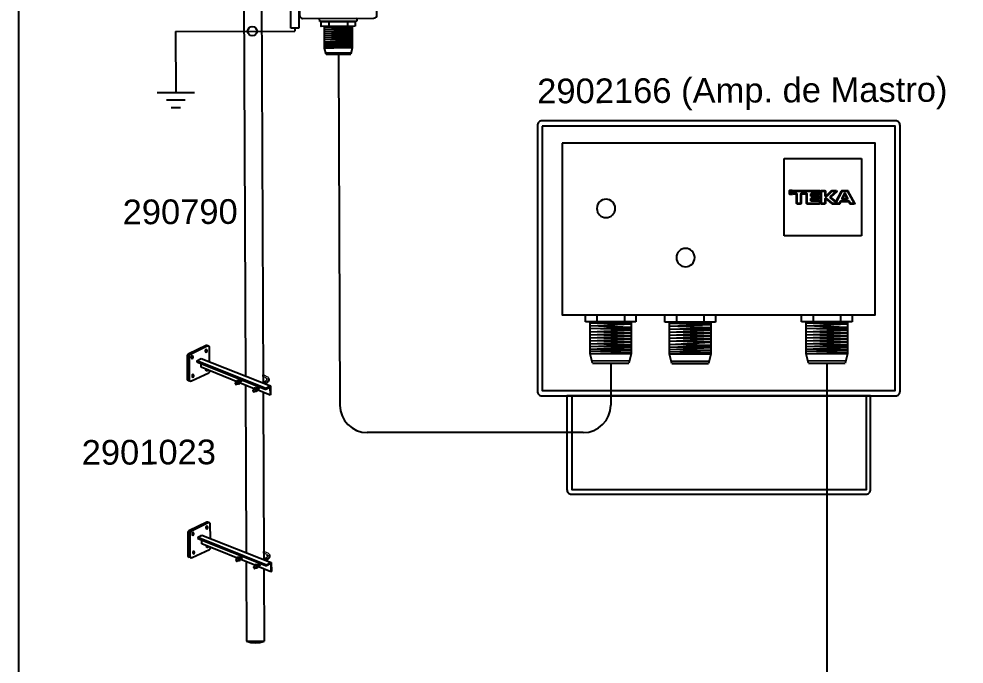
# Model space of a CAD drawing. Header units: millimetres. Extents: x 980 to 1117, y 626 to 781.
# Drawn here: x 980.2 to 1049.1, y 693.3 to 740.3 of the extents above; entities that cross this region are included whole.
import ezdxf
from ezdxf.enums import TextEntityAlignment as Align

# ---------------------------------------------------------------- set-up
doc = ezdxf.new("R2010")
doc.units = ezdxf.units.MM
doc.layers.add('BASTIDOR-ATI', color=254, linetype='Continuous', lineweight=20)
doc.layers.add('Capa 1', color=7, linetype='Continuous')
doc.layers.add('Layer 1', color=7, linetype='Continuous')
doc.styles.add('Arial', font='arial.ttf')

# ---------------------------------------------------------------- blocks, each defined once
blk = doc.blocks.new('Clipboard27431')
at = {"transparency": 33554687}
for p, q in [((21.05, 46.81), (12.45, 46.81)), ((12.45, 46.81), (12.45, 34.59)), ((21.05, 34.59), (21.05, 46.81)), ((21.05, 45.31), (21.05, 45.31)), ((22.56, 34.59), (10.56, 34.59)), ((10.56, 34.59), (10.56, 33.59)), ((10.56, 33.59), (22.56, 33.59)), ((12.45, 34.59), (21.05, 34.59)), ((22.56, 33.59), (22.56, 34.59)), ((3.24, 25.11), (2.66, 24.23)), ((3.24, 26.6), (2.7, 26)), ((2.7, 26), (3.24, 25.11)), ((4.06, 27.07), (3.31, 27.07)), ((0, 21.34), (0, 23.83)), ((0, 23.83), (0.35, 23.83)), ((0.35, 23.83), (0.35, 21.34)), ((2.66, 24.23), (3.24, 23.69)), ((3.24, 23.69), (2.66, 22.91)), ((2.66, 22.91), (3.24, 22.22)), ((3.24, 22.22), (2.7, 21.34)), ((0.35, 21.34), (0, 21.34)), ((2.7, 21.34), (3.24, 20.6)), ((3.24, 20.6), (2.7, 20.01)), ((2.7, 20.01), (3.24, 19.22)), ((1.25, 8.43), (1.25, 16.59)), ((1.25, 16.59), (3.85, 16.59)), ((3.85, 16.59), (3.85, 8.43)), ((10.55, 10.59), (10.55, 11.59)), ((10.55, 11.59), (22.55, 11.59)), ((22.55, 10.59), (10.55, 10.59)), ((22.55, 11.59), (22.55, 10.59)), ((3.85, 8.43), (1.25, 8.43))]:
    blk.add_line(p, q, dxfattribs=at)
for points in [[(22.05, 9), (11.05, 9), (11.05, 10.5), (22.05, 10.5), (22.05, 9)], [(13.53, 10.5), (13.53, 9)], [(19.53, 10.5), (19.53, 9)], [(21.05, 2), (12.05, 2), (12.05, 9), (21.05, 9), (21.05, 2)], [(12.45, 0.5), (20.66, 0.52)], [(12.58, 0), (20.52, 0)], [(21.05, 2), (20.52, 0)]]:
    blk.add_lwpolyline(points)
for points, knots in [([(16.56, 34.59), (16.56, 34.59), (12.45, 34.98), (12.45, 34.98), (12.45, 34.98), (21.05, 35.14), (21.05, 35.14), (21.05, 35.14), (12.45, 35.47), (12.45, 35.47), (12.45, 35.47), (21.05, 35.6), (21.05, 35.6), (21.05, 35.6), (12.45, 36.04), (12.45, 36.04), (12.45, 36.04), (21.05, 36.15), (21.05, 36.15), (21.05, 36.15), (12.45, 36.75), (12.45, 36.75), (12.45, 36.75), (21.05, 36.88), (21.05, 36.88), (21.05, 36.88), (12.45, 37.34), (12.45, 37.34), (12.45, 37.34), (21.05, 37.52), (21.05, 37.52), (21.05, 37.52), (12.45, 37.92), (12.45, 37.92), (12.45, 37.92), (21.05, 38.2), (21.05, 38.2), (21.05, 38.2), (12.45, 38.56), (12.45, 38.56), (12.45, 38.56), (12.58, 38.59), (21.05, 38.79), (21.05, 38.79), (12.45, 39.13), (12.45, 39.13), (12.45, 39.13), (21.05, 39.54), (21.05, 39.54), (21.05, 39.54), (12.45, 39.79), (12.45, 39.79), (12.45, 39.79), (21.05, 40.09), (21.05, 40.09), (21.05, 40.09), (12.45, 40.44), (12.45, 40.44), (12.45, 40.44), (21.05, 40.73), (21.05, 40.73), (21.05, 40.73), (12.45, 41.16), (12.45, 41.16), (12.45, 41.16), (21.05, 41.37), (21.05, 41.37), (21.05, 41.37), (12.45, 41.73), (12.45, 41.73), (12.45, 41.73), (21.05, 42), (21.05, 42), (21.05, 42), (12.45, 42.48), (12.45, 42.48), (12.45, 42.48), (21.05, 42.67), (21.05, 42.67), (21.05, 42.67), (12.45, 43.14), (12.45, 43.14), (12.45, 43.14), (21.05, 43.37), (21.05, 43.37), (21.05, 43.37), (12.45, 43.65), (12.45, 43.65), (12.45, 43.65), (21.05, 43.86), (21.05, 43.86), (21.05, 43.86), (12.45, 44.24), (12.45, 44.24), (12.45, 44.24), (21.05, 44.45), (21.05, 44.45), (21.05, 44.45), (12.45, 44.71), (12.45, 44.71), (12.45, 44.71), (21.05, 45.05), (21.05, 45.05), (21.05, 45.05), (12.45, 45.31), (12.45, 45.31), (12.45, 45.31), (21.05, 45.66), (21.05, 45.66), (21.05, 45.66), (12.45, 45.93), (12.45, 45.93), (12.45, 45.93), (21.05, 46.24), (21.05, 46.24), (21.05, 46.24), (12.45, 46.24), (12.45, 46.24)], [0, 0, 0, 0, 1, 1, 1, 2, 2, 2, 3, 3, 3, 4, 4, 4, 5, 5, 5, 6, 6, 6, 7, 7, 7, 8, 8, 8, 9, 9, 9, 10, 10, 10, 11, 11, 11, 12, 12, 12, 13, 13, 13, 14, 14, 14, 15, 15, 15, 16, 16, 16, 17, 17, 17, 18, 18, 18, 19, 19, 19, 20, 20, 20, 21, 21, 21, 22, 22, 22, 23, 23, 23, 24, 24, 24, 25, 25, 25, 26, 26, 26, 27, 27, 27, 28, 28, 28, 29, 29, 29, 30, 30, 30, 31, 31, 31, 32, 32, 32, 33, 33, 33, 34, 34, 34, 35, 35, 35, 36, 36, 36, 37, 37, 37, 38, 38, 38, 39, 39, 39, 39]), ([(29.06, 12.59), (29.06, 12.03), (28.61, 11.59), (28.06, 11.59), (28.06, 11.59), (5.06, 11.59), (5.06, 11.59), (4.5, 11.59), (4.06, 12.03), (4.06, 12.59), (4.06, 12.59), (4.06, 32.59), (4.06, 32.59), (4.06, 33.14), (4.5, 33.59), (5.06, 33.59), (5.06, 33.59), (28.06, 33.59), (28.06, 33.59), (28.61, 33.59), (29.06, 33.14), (29.06, 32.59), (29.06, 32.59), (29.06, 12.59), (29.06, 12.59)], [0, 0, 0, 0, 1, 1, 1, 2, 2, 2, 3, 3, 3, 4, 4, 4, 5, 5, 5, 6, 6, 6, 7, 7, 7, 8, 8, 8, 8]), ([(30.56, 17.58), (30.56, 17.03), (30.22, 16.59), (29.81, 16.59), (29.81, 16.59), (29.81, 16.59), (29.81, 16.59), (29.06, 16.59), (29.06, 16.59), (29.06, 16.59), (29.06, 16.59), (29.06, 28.59), (29.06, 28.59), (29.06, 28.59), (29.14, 28.59), (29.81, 28.59), (29.81, 28.59), (29.81, 28.59), (29.81, 28.59), (30.22, 28.59), (30.56, 28.14), (30.56, 27.59), (30.56, 27.59), (30.56, 17.58), (30.56, 17.58)], [0, 0, 0, 0, 1, 1, 1, 2, 2, 2, 3, 3, 3, 4, 4, 4, 5, 5, 5, 6, 6, 6, 7, 7, 7, 8, 8, 8, 8]), ([(2.5, 19.09), (2.5, 19.09), (2.5, 19.09), (1.29, 19.09), (1.29, 19.09), (1.21, 19.09), (1.21, 19.09), (0.54, 19.09), (0, 19.6), (0, 20.24), (0, 20.24), (0, 24.94), (0, 24.94), (0, 25.57), (0.54, 26.09), (1.21, 26.09), (1.21, 26.09), (1.29, 26.09), (1.29, 26.09), (2.5, 26.09), (2.5, 26.09), (2.5, 26.09), (2.5, 26.09), (2.5, 19.09), (2.5, 19.09)], [0, 0, 0, 0, 1, 1, 1, 2, 2, 2, 3, 3, 3, 4, 4, 4, 5, 5, 5, 6, 6, 6, 7, 7, 7, 8, 8, 8, 8]), ([(1.25, 16.59), (1.25, 16.59), (3.03, 17.26), (3.31, 18.32), (3.31, 18.32), (3.31, 27.07), (3.31, 27.07)], [0, 0, 0, 0, 1, 1, 1, 2, 2, 2, 2])]:
    blk.add_open_spline(points, degree=3, knots=knots, dxfattribs=at)
blk.add_open_spline([(12.58, 0), (12.58, 0), (12.05, 2), (12.05, 2), (12.05, 2), (21.05, 2.27), (21.05, 2.27), (21.05, 2.27), (12.05, 2.55), (12.05, 2.55), (12.05, 2.55), (21.05, 2.86), (21.05, 2.86), (21.05, 2.86), (12.05, 3.04), (12.05, 3.04), (12.05, 3.04), (21.05, 3.46), (21.05, 3.46), (21.05, 3.46), (12.05, 3.59), (12.05, 3.59), (12.05, 3.59), (21.05, 3.94), (21.05, 3.94), (21.05, 3.94), (12.05, 4.16), (12.05, 4.16), (12.05, 4.16), (21.05, 4.65), (21.05, 4.65), (21.05, 4.65), (12.05, 4.85), (12.05, 4.85), (12.05, 4.85), (21.05, 5.31), (21.05, 5.31), (21.05, 5.31), (12.05, 5.5), (12.05, 5.5), (12.05, 5.5), (21.05, 5.95), (21.05, 5.95), (21.05, 5.95), (12.05, 6.15), (12.05, 6.15), (12.05, 6.15), (21.05, 6.59), (21.05, 6.59), (21.05, 6.59), (12.05, 6.83), (12.05, 6.83), (12.05, 6.83), (21.05, 7.23), (21.05, 7.23), (21.05, 7.23), (12.05, 7.49), (12.05, 7.49), (12.05, 7.49), (21.05, 7.78), (21.05, 7.78), (21.05, 7.78), (12.05, 8.13), (12.05, 8.13), (12.05, 8.13), (21.05, 8.53), (21.05, 8.53), (12.05, 8.73), (12.05, 8.73), (12.05, 8.73)], degree=3, knots=[0, 0, 0, 0, 1, 1, 1, 2, 2, 2, 3, 3, 3, 4, 4, 4, 5, 5, 5, 6, 6, 6, 7, 7, 7, 8, 8, 8, 9, 9, 9, 10, 10, 10, 11, 11, 11, 12, 12, 12, 13, 13, 13, 14, 14, 14, 15, 15, 15, 16, 16, 16, 17, 17, 17, 18, 18, 18, 19, 19, 19, 20, 20, 20, 21, 21, 21, 22, 22, 22, 23, 23, 23, 23])
blk = doc.blocks.new('Clipboard25237')
for p, q in [((6.17, 16.14), (0.28, 13.3)), ((6.53, 15.89), (0.9, 13.17)), ((7.02, 15.86), (6.33, 16.14)), ((7.25, 10.88), (7.25, 15.44)), ((0, 12.85), (0, 5.28)), ((0.67, 12.96), (0.06, 13.09)), ((0.61, 12.72), (0.61, 5.16)), ((3.16, 11.21), (4.54, 11.96)), ((25.32, 2.2), (3.16, 11.21)), ((3.16, 11.21), (3.16, 10.9)), ((3.16, 10.9), (25.32, 1.89)), ((4.49, 9.16), (4.49, 10.36)), ((21.57, 2.12), (4.49, 9.16)), ((4.54, 11.96), (26.9, 3.04)), ((1.32, 4.71), (6.96, 7.31)), ((7.25, 7.76), (7.25, 8.03)), ((24.53, 6.07), (24.53, 6.62)), ((1, 4.68), (0.37, 4.79)), ((15.46, 4), (15.45, 3.88)), ((15.45, 3.88), (15.48, 3.72)), ((16.12, 4.39), (15.46, 4)), ((15.52, 4.01), (15.46, 4)), ((15.48, 3.72), (15.56, 3.6)), ((15.64, 3.97), (15.52, 4.01)), ((15.56, 3.6), (15.65, 3.52)), ((15.73, 3.9), (15.64, 3.97)), ((15.65, 3.52), (15.77, 3.49)), ((15.81, 3.77), (15.73, 3.9)), ((15.77, 3.49), (15.83, 3.49)), ((15.8, 4.37), (15.87, 4.53)), ((15.81, 4.2), (15.8, 4.37)), ((15.84, 3.62), (15.81, 3.77)), ((15.83, 3.49), (16.48, 3.87)), ((15.83, 3.49), (15.84, 3.62)), ((15.87, 4.53), (16.04, 4.63)), ((16.3, 4.75), (16.04, 4.63)), ((16.04, 4.63), (16.42, 4.52)), ((16.25, 3.57), (16.09, 3.65)), ((16.18, 4.39), (16.12, 4.39)), ((16.29, 4.36), (16.18, 4.39)), ((16.43, 3.56), (16.25, 3.57)), ((16.39, 4.28), (16.29, 4.36)), ((16.6, 4.62), (16.3, 4.75)), ((16.46, 4.16), (16.39, 4.28)), ((16.6, 4.62), (16.42, 4.52)), ((16.42, 4.52), (16.67, 4.05)), ((16.68, 3.69), (16.43, 3.56)), ((16.5, 4), (16.46, 4.16)), ((16.48, 3.87), (16.5, 4)), ((16.55, 4.64), (17.32, 5.09)), ((16.87, 4.16), (16.6, 4.62)), ((16.87, 4.16), (16.67, 4.05)), ((16.67, 4.05), (16.68, 3.69)), ((16.68, 3.69), (16.86, 3.8)), ((16.86, 3.8), (16.87, 4.16)), ((17.65, 4.56), (16.87, 4.11)), ((24.53, 3.99), (25.07, 4.3)), ((25.07, 4.3), (25.28, 4.43)), ((25.18, 3.73), (25.72, 4.04)), ((25.28, 4.43), (25.69, 4.77)), ((25.51, 5.54), (25.73, 5.25)), ((25.76, 4.99), (25.69, 4.77)), ((25.72, 4.04), (25.93, 4.17)), ((25.73, 5.25), (25.76, 4.99)), ((25.93, 4.17), (26.21, 4.43)), ((26.21, 4.43), (26.34, 4.61)), ((26.34, 4.61), (26.44, 4.84)), ((26.42, 5.3), (26.38, 5.43)), ((26.47, 5.06), (26.42, 5.3)), ((26.44, 4.84), (26.47, 5.06)), ((21.18, 1.64), (21.17, 1.52)), ((21.17, 1.52), (21.2, 1.36)), ((21.83, 2.02), (21.18, 1.64)), ((21.24, 1.65), (21.18, 1.64)), ((21.2, 1.36), (21.28, 1.24)), ((21.36, 1.61), (21.24, 1.65)), ((21.28, 1.24), (21.37, 1.16)), ((21.45, 1.53), (21.36, 1.61)), ((21.37, 1.16), (21.49, 1.12)), ((21.53, 1.41), (21.45, 1.53)), ((21.49, 1.12), (21.55, 1.13)), ((21.51, 2.01), (21.59, 2.17)), ((21.52, 1.84), (21.51, 2.01)), ((21.56, 1.25), (21.53, 1.41)), ((21.55, 1.13), (22.2, 1.51)), ((21.55, 1.13), (21.56, 1.25)), ((21.59, 2.17), (21.76, 2.27)), ((22.02, 2.39), (21.76, 2.27)), ((21.76, 2.27), (22.14, 2.16)), ((21.97, 1.21), (21.81, 1.28)), ((21.89, 2.03), (21.83, 2.02)), ((22.01, 2), (21.89, 2.03)), ((22.15, 1.2), (21.97, 1.21)), ((22.1, 1.92), (22.01, 2)), ((22.32, 2.26), (22.02, 2.39)), ((22.18, 1.79), (22.1, 1.92)), ((22.32, 2.26), (22.14, 2.16)), ((22.14, 2.16), (22.38, 1.69)), ((22.4, 1.33), (22.15, 1.2)), ((22.21, 1.64), (22.18, 1.79)), ((22.2, 1.51), (22.21, 1.64)), ((22.27, 2.28), (23.04, 2.73)), ((22.59, 1.8), (22.32, 2.26)), ((22.59, 1.8), (22.38, 1.69)), ((22.38, 1.69), (22.4, 1.33)), ((22.4, 1.33), (22.58, 1.44)), ((22.58, 1.44), (22.59, 1.8)), ((23.36, 2.2), (22.59, 1.74)), ((26.72, 0), (22.59, 1.7)), ((26.9, 3.04), (25.32, 2.2)), ((26.71, 2.63), (25.32, 1.89)), ((25.32, 1.89), (25.32, 2.2)), ((26.71, 2.63), (26.71, 0)), ((26.9, 0.1), (26.71, 0)), ((26.9, 3.04), (26.9, 0.1))]:
    blk.add_line(p, q)
for centre, radius, start, end in [((6.26, 15.96), 0.2, 67.7016, 115.7249), ((6.75, 15.44), 0.5, 0, 115.7249), ((0.5, 12.85), 0.5, 115.7249, 180), ((1.11, 12.72), 0.5, 115.7249, 180), ((6.75, 7.76), 0.5, 294.7431, 0), ((0.52, 5.28), 0.517, 180.9866, 253.8041), ((1.11, 5.16), 0.5, 180, 294.7431)]:
    blk.add_arc(centre, radius, start, end)
at = {"extrusion": (0, 0, -1)}
for centre in [(1.63, 12.37), (6.14, 14.43), (1.83, 6.38)]:
    blk.add_ellipse(centre, major_axis=(0, 0.464), ratio=0.613854, dxfattribs=at)
blk.add_ellipse((6.32, 8.38), major_axis=(0, 0.464), ratio=0.613854, start_param=1.74984, end_param=5.029238, dxfattribs=at)
at = {"layer": 'BASTIDOR-ATI', "linetype": 'Continuous'}
for p, q in [((25.08, 6.38), (24.53, 6.62)), ((25.86, 5.97), (25.08, 6.38)), ((25.03, 5.85), (24.53, 6.07)), ((25.28, 5.69), (25.03, 5.85)), ((25.51, 5.54), (25.28, 5.69)), ((26.12, 5.79), (25.86, 5.97)), ((26.38, 5.43), (26.12, 5.79))]:
    blk.add_line(p, q, dxfattribs=at)
blk = doc.blocks.new('block 3')
at = {"layer": 'Capa 1', "lineweight": 35}
for points, knots in [([(305.1, 405.9), (305.1, 405.9), (305.1, 411.2), (305.1, 411.2), (305.1, 411.7), (305.5, 412), (305.9, 412), (305.9, 412), (311.3, 412), (311.3, 412), (311.7, 412), (312, 411.7), (312, 411.2), (312, 411.2), (312, 405.9), (312, 405.9), (312, 405.4), (311.7, 405.1), (311.3, 405.1), (311.3, 405.1), (305.9, 405.1), (305.9, 405.1), (305.5, 405.1), (305.1, 405.4), (305.1, 405.9)], [0, 0, 0, 0, 1, 1, 1, 2, 2, 2, 3, 3, 3, 4, 4, 4, 5, 5, 5, 6, 6, 6, 7, 7, 7, 8, 8, 8, 8]), ([(355.3, 405.1), (355.3, 405.1), (375.1, 405.1), (375.1, 405.1), (375.5, 405.1), (375.8, 405.4), (375.8, 405.9), (375.8, 405.9), (375.8, 411.2), (375.8, 411.2), (375.8, 411.7), (375.5, 412), (375.1, 412), (375.1, 412), (314.6, 412), (314.6, 412), (314.2, 412), (313.8, 411.7), (313.8, 411.2), (313.8, 411.2), (313.8, 405.9), (313.8, 405.9), (313.8, 405.4), (314.2, 405.1), (314.6, 405.1), (314.6, 405.1), (321.9, 405.1), (321.9, 405.1), (322.1, 405.1), (322.3, 404.9), (322.3, 404.7), (322.3, 404.7), (322.3, 382.9), (322.3, 382.9), (322.3, 382.4), (322.6, 382.1), (323.1, 382.1), (323.1, 382.1), (330.7, 382.1), (330.7, 382.1), (331.1, 382.1), (331.4, 382.4), (331.4, 382.9), (331.4, 382.9), (331.4, 404.7), (331.4, 404.7), (331.4, 404.9), (331.6, 405.1), (331.8, 405.1), (331.8, 405.1), (345.4, 405.1), (345.4, 405.1), (345.6, 405.1), (345.7, 404.9), (345.7, 404.7), (345.7, 404.7), (345.7, 382.9), (345.7, 382.9), (345.7, 382.4), (346.1, 382.1), (346.5, 382.1), (346.5, 382.1), (375.1, 382.1), (375.1, 382.1), (375.5, 382.1), (375.8, 382.4), (375.8, 382.9), (375.8, 382.9), (375.8, 388.6), (375.8, 388.6), (375.8, 389), (375.5, 389.4), (375.1, 389.4), (375.1, 389.4), (355.3, 389.4), (355.3, 389.4), (355.1, 389.4), (354.9, 389.5), (354.9, 389.8), (354.9, 389.8), (354.9, 393.5), (354.9, 393.5), (354.9, 393.7), (355.1, 393.9), (355.3, 393.9), (355.3, 393.9), (371.4, 393.9), (371.4, 393.9), (371.8, 393.9), (372.2, 394.3), (372.2, 394.7), (372.2, 394.7), (372.2, 399.7), (372.2, 399.7), (372.2, 400.1), (371.8, 400.5), (371.4, 400.5), (371.4, 400.5), (355.3, 400.5), (355.3, 400.5), (355.1, 400.5), (354.9, 400.6), (354.9, 400.8), (354.9, 400.8), (354.9, 404.7), (354.9, 404.7), (354.9, 404.9), (355.1, 405.1), (355.3, 405.1)], [0, 0, 0, 0, 1, 1, 1, 2, 2, 2, 3, 3, 3, 4, 4, 4, 5, 5, 5, 6, 6, 6, 7, 7, 7, 8, 8, 8, 9, 9, 9, 10, 10, 10, 11, 11, 11, 12, 12, 12, 13, 13, 13, 14, 14, 14, 15, 15, 15, 16, 16, 16, 17, 17, 17, 18, 18, 18, 19, 19, 19, 20, 20, 20, 21, 21, 21, 22, 22, 22, 23, 23, 23, 24, 24, 24, 25, 25, 25, 26, 26, 26, 27, 27, 27, 28, 28, 28, 29, 29, 29, 30, 30, 30, 31, 31, 31, 32, 32, 32, 33, 33, 33, 34, 34, 34, 35, 35, 35, 36, 36, 36, 36]), ([(455.9, 383.2), (455.9, 383.2), (441, 411.6), (441, 411.6), (440.9, 411.9), (440.6, 412), (440.3, 412), (440.3, 412), (427.1, 412), (427.1, 412), (426.8, 412), (426.6, 411.9), (426.4, 411.6), (426.4, 411.6), (413.2, 386.6), (413.2, 386.6), (413.1, 386.4), (412.8, 386.4), (412.6, 386.5), (412.6, 386.5), (400.1, 396.6), (400.1, 396.6), (399.7, 396.9), (399.7, 397.5), (400, 397.8), (400, 397.8), (414, 410.7), (414, 410.7), (414.5, 411.2), (414.2, 412), (413.5, 412), (413.5, 412), (404.2, 412), (404.2, 412), (403.6, 412), (402.9, 411.8), (402.5, 411.3), (402.5, 411.3), (391.5, 400.8), (391.5, 400.8), (391.5, 400.8), (391.4, 400.7), (391.3, 400.7), (391.3, 400.7), (388.1, 400.7), (388.1, 400.7), (387.9, 400.7), (387.7, 400.9), (387.7, 401.1), (387.7, 401.1), (387.7, 411.2), (387.7, 411.2), (387.7, 411.7), (387.4, 412), (386.9, 412), (386.9, 412), (379.3, 412), (379.3, 412), (378.9, 412), (378.5, 411.7), (378.5, 411.2), (378.5, 411.2), (378.5, 382.9), (378.5, 382.9), (378.5, 382.4), (378.9, 382.1), (379.3, 382.1), (379.3, 382.1), (386.9, 382.1), (386.9, 382.1), (387.4, 382.1), (387.7, 382.4), (387.7, 382.9), (387.7, 382.9), (387.7, 393.4), (387.7, 393.4), (387.7, 393.6), (387.9, 393.8), (388.1, 393.8), (388.1, 393.8), (391.2, 393.8), (391.2, 393.8), (391.3, 393.8), (391.3, 393.8), (391.4, 393.7), (391.4, 393.7), (403.9, 382.7), (403.9, 382.7), (404.4, 382.3), (404.9, 382.1), (405.5, 382.1), (405.5, 382.1), (410.8, 382.1), (410.8, 382.1), (410.8, 382.1), (410.8, 382.1), (410.8, 382.1), (410.8, 382.1), (420.7, 382.1), (420.7, 382.1), (421, 382.1), (421.3, 382.3), (421.4, 382.5), (421.4, 382.5), (423.6, 387), (423.6, 387), (423.7, 387.1), (423.8, 387.2), (424, 387.2), (424, 387.2), (443.3, 387.2), (443.3, 387.2), (443.4, 387.2), (443.6, 387.1), (443.6, 387), (443.6, 387), (445.9, 382.5), (445.9, 382.5), (446, 382.3), (446.3, 382.1), (446.6, 382.1), (446.6, 382.1), (455.2, 382.1), (455.2, 382.1), (455.8, 382.1), (456.1, 382.7), (455.9, 383.2)], [0, 0, 0, 0, 1, 1, 1, 2, 2, 2, 3, 3, 3, 4, 4, 4, 5, 5, 5, 6, 6, 6, 7, 7, 7, 8, 8, 8, 9, 9, 9, 10, 10, 10, 11, 11, 11, 12, 12, 12, 13, 13, 13, 14, 14, 14, 15, 15, 15, 16, 16, 16, 17, 17, 17, 18, 18, 18, 19, 19, 19, 20, 20, 20, 21, 21, 21, 22, 22, 22, 23, 23, 23, 24, 24, 24, 25, 25, 25, 26, 26, 26, 27, 27, 27, 28, 28, 28, 29, 29, 29, 30, 30, 30, 31, 31, 31, 32, 32, 32, 33, 33, 33, 34, 34, 34, 35, 35, 35, 36, 36, 36, 37, 37, 37, 38, 38, 38, 39, 39, 39, 40, 40, 40, 41, 41, 41, 42, 42, 42, 42]), ([(439.7, 393.7), (439.7, 393.7), (427.6, 393.7), (427.6, 393.7), (427.3, 393.7), (427.1, 394), (427.3, 394.3), (427.3, 394.3), (433.3, 406.2), (433.3, 406.2), (433.5, 406.4), (433.9, 406.4), (434, 406.2), (434, 406.2), (440.1, 394.3), (440.1, 394.3), (440.2, 394), (440, 393.7), (439.7, 393.7), (439.7, 393.7), (439.7, 393.7), (439.7, 393.7)], [0, 0, 0, 0, 1, 1, 1, 2, 2, 2, 3, 3, 3, 4, 4, 4, 5, 5, 5, 6, 6, 6, 7, 7, 7, 7])]:
    blk.add_open_spline(points, degree=3, knots=knots, dxfattribs=at)

msp = doc.modelspace()

# ---------------------------------------------------------------- linework, layer by layer
for p, q in [((996.506, 765.941), (996.725, 714.307)), ((997.797, 765.954), (998.02, 713.797)), ((1003.501, 737.749), (1003.609, 712.161)), ((1021.511, 718.251), (1021.511, 718.752)), ((1022.342, 718.752), (1022.342, 718.251)), ((1024.348, 718.752), (1024.348, 718.251)), ((1025.19, 718.752), (1025.19, 718.251)), ((1027.307, 718.217), (1027.307, 718.719)), ((1028.138, 718.719), (1028.138, 718.217)), ((1030.144, 718.719), (1030.144, 718.217)), ((1030.986, 718.719), (1030.986, 718.217)), ((1037.271, 718.251), (1037.271, 718.752)), ((1038.102, 718.752), (1038.102, 718.251)), ((1040.108, 718.752), (1040.108, 718.251)), ((1040.951, 718.752), (1040.951, 718.251)), ((1025.19, 718.251), (1021.511, 718.251)), ((1021.846, 715.909), (1021.846, 718.251)), ((1021.846, 718.251), (1024.856, 718.251)), ((1024.856, 718.251), (1024.856, 715.909)), ((1030.986, 718.217), (1027.307, 718.217)), ((1027.641, 715.876), (1027.641, 718.217)), ((1027.641, 718.217), (1030.651, 718.217)), ((1030.651, 718.217), (1030.651, 715.876)), ((1040.951, 718.251), (1037.271, 718.251)), ((1037.606, 715.909), (1037.606, 718.251)), ((1037.606, 718.251), (1040.616, 718.251)), ((1040.616, 718.251), (1040.616, 715.909)), ((1024.856, 715.909), (1021.846, 715.909)), ((1021.978, 715.409), (1024.725, 715.415)), ((1022.023, 715.241), (1024.679, 715.241)), ((1023.351, 715.241), (1023.351, 712.17)), ((1024.856, 715.909), (1024.679, 715.241)), ((1030.651, 715.876), (1027.641, 715.876)), ((1027.774, 715.375), (1030.521, 715.382)), ((1030.651, 715.876), (1030.475, 715.207)), ((1040.616, 715.909), (1037.606, 715.909)), ((1037.738, 715.409), (1040.485, 715.415)), ((1037.783, 715.241), (1040.439, 715.241)), ((1039.111, 715.241), (1039.111, 655.286)), ((1040.616, 715.909), (1040.439, 715.241)), ((1027.818, 715.207), (1030.475, 715.207)), ((996.726, 713.629), (996.777, 701.434)), ((998.021, 713.101), (998.073, 700.924)), ((1021.351, 710.17), (1005.609, 710.17)), ((996.78, 700.755), (996.805, 694.966)), ((998.076, 700.228), (998.098, 694.971)), ((996.805, 694.966), (998.098, 694.971))]:
    msp.add_line(p, q)
at = {"color": 1}
for p, q in [((991.632, 739.401), (1000.333, 739.438)), ((991.632, 739.401), (991.65, 734.96)), ((1000.332, 739.639), (1000.333, 739.438)), ((990.28, 734.954), (993.021, 734.965)), ((990.968, 734.411), (992.338, 734.417)), ((991.313, 733.855), (991.998, 733.858))]:
    msp.add_line(p, q, dxfattribs=at)
msp.add_lwpolyline([(980.21, 625.852), (980.212, 781.41), (1116.82, 781.409), (1116.818, 625.851)])
for points in [[(1018.01, 732.555), (1018.01, 713.177, 0.414214), (1018.345, 712.842), (1044.112, 712.842, 0.414214), (1044.447, 713.177), (1044.447, 732.555, 0.414214), (1044.112, 732.89), (1018.345, 732.89, 0.414214)], [(1020.161, 712.842), (1020.161, 706.021, 0.414214), (1020.495, 705.687), (1041.962, 705.687, 0.414214), (1042.297, 706.021), (1042.297, 712.842)]]:
    msp.add_lwpolyline(points, format="xyb", close=True)
for points in [[(1018.361, 732.499), (1018.361, 713.234), (1044.078, 713.234), (1044.078, 732.499)], [(1019.815, 731.253), (1019.815, 718.752), (1042.642, 718.752), (1042.642, 731.253)], [(1020.508, 712.842), (1020.508, 706.034), (1041.989, 706.034), (1041.989, 712.842)]]:
    msp.add_lwpolyline(points, close=True)
msp.add_circle((997.227, 739.425), 0.342, dxfattribs=at)
for centre, radius, start, end in [((1005.609, 712.17), 2, 180.24256, 270), ((1021.351, 712.17), 2, 270, 0), ((997.444, 696.773), 1.917, 250.52829, 289.95684)]:
    msp.add_arc(centre, radius, start, end)
for points, knots in [([(1023.68, 726.508), (1023.68, 726.139), (1023.381, 725.839), (1023.011, 725.839), (1022.642, 725.839), (1022.342, 726.139), (1022.342, 726.508), (1022.342, 726.877), (1022.642, 727.177), (1023.011, 727.177), (1023.381, 727.177), (1023.68, 726.877), (1023.68, 726.508)], [0, 0, 0, 0, 1, 1, 1, 2, 2, 2, 3, 3, 3, 4, 4, 4, 4]), ([(1029.476, 722.927), (1029.476, 722.558), (1029.176, 722.259), (1028.807, 722.259), (1028.437, 722.259), (1028.138, 722.558), (1028.138, 722.927), (1028.138, 723.297), (1028.437, 723.596), (1028.807, 723.596), (1029.176, 723.596), (1029.476, 723.297), (1029.476, 722.927)], [0, 0, 0, 0, 1, 1, 1, 2, 2, 2, 3, 3, 3, 4, 4, 4, 4]), ([(1022.023, 715.241), (1022.023, 715.241), (1021.846, 715.909), (1021.846, 715.909), (1021.846, 715.909), (1024.856, 715.999), (1024.856, 715.999), (1024.856, 715.999), (1021.846, 716.094), (1021.846, 716.094), (1021.846, 716.094), (1024.856, 716.198), (1024.856, 716.198), (1024.856, 716.198), (1021.846, 716.257), (1021.846, 716.257), (1021.846, 716.257), (1024.856, 716.397), (1024.856, 716.397), (1024.856, 716.397), (1021.846, 716.441), (1021.846, 716.441), (1021.846, 716.441), (1024.856, 716.559), (1024.856, 716.559), (1024.856, 716.559), (1021.846, 716.633), (1021.846, 716.633), (1021.846, 716.633), (1024.856, 716.795), (1024.856, 716.795), (1024.856, 716.795), (1021.846, 716.861), (1021.846, 716.861), (1021.846, 716.861), (1024.856, 717.016), (1024.856, 717.016), (1024.856, 717.016), (1021.846, 717.08), (1021.846, 717.08), (1021.846, 717.08), (1024.856, 717.23), (1024.856, 717.23), (1024.856, 717.23), (1021.846, 717.296), (1021.846, 717.296), (1021.846, 717.296), (1024.856, 717.444), (1024.856, 717.444), (1024.856, 717.444), (1021.846, 717.525), (1021.846, 717.525), (1021.846, 717.525), (1024.856, 717.658), (1024.856, 717.658), (1024.856, 717.658), (1021.846, 717.746), (1021.846, 717.746), (1021.846, 717.746), (1024.856, 717.842), (1024.856, 717.842), (1024.856, 717.842), (1021.846, 717.96), (1021.846, 717.96), (1021.846, 717.96), (1024.856, 718.093), (1024.856, 718.093), (1021.846, 718.159), (1021.846, 718.159), (1021.846, 718.159)], [0, 0, 0, 0, 1, 1, 1, 2, 2, 2, 3, 3, 3, 4, 4, 4, 5, 5, 5, 6, 6, 6, 7, 7, 7, 8, 8, 8, 9, 9, 9, 10, 10, 10, 11, 11, 11, 12, 12, 12, 13, 13, 13, 14, 14, 14, 15, 15, 15, 16, 16, 16, 17, 17, 17, 18, 18, 18, 19, 19, 19, 20, 20, 20, 21, 21, 21, 22, 22, 22, 23, 23, 23, 23]), ([(1027.818, 715.207), (1027.818, 715.207), (1027.641, 715.876), (1027.641, 715.876), (1027.641, 715.876), (1030.651, 715.965), (1030.651, 715.965), (1030.651, 715.965), (1027.641, 716.061), (1027.641, 716.061), (1027.641, 716.061), (1030.651, 716.164), (1030.651, 716.164), (1030.651, 716.164), (1027.641, 716.223), (1027.641, 716.223), (1027.641, 716.223), (1030.651, 716.363), (1030.651, 716.363), (1030.651, 716.363), (1027.641, 716.408), (1027.641, 716.408), (1027.641, 716.408), (1030.651, 716.526), (1030.651, 716.526), (1030.651, 716.526), (1027.641, 716.599), (1027.641, 716.599), (1027.641, 716.599), (1030.651, 716.762), (1030.651, 716.762), (1030.651, 716.762), (1027.641, 716.828), (1027.641, 716.828), (1027.641, 716.828), (1030.651, 716.983), (1030.651, 716.983), (1030.651, 716.983), (1027.641, 717.047), (1027.641, 717.047), (1027.641, 717.047), (1030.651, 717.197), (1030.651, 717.197), (1030.651, 717.197), (1027.641, 717.263), (1027.641, 717.263), (1027.641, 717.263), (1030.651, 717.411), (1030.651, 717.411), (1030.651, 717.411), (1027.641, 717.492), (1027.641, 717.492), (1027.641, 717.492), (1030.651, 717.624), (1030.651, 717.624), (1030.651, 717.624), (1027.641, 717.713), (1027.641, 717.713), (1027.641, 717.713), (1030.651, 717.809), (1030.651, 717.809), (1030.651, 717.809), (1027.641, 717.927), (1027.641, 717.927), (1027.641, 717.927), (1030.651, 718.059), (1030.651, 718.059), (1027.641, 718.126), (1027.641, 718.126), (1027.641, 718.126)], [0, 0, 0, 0, 1, 1, 1, 2, 2, 2, 3, 3, 3, 4, 4, 4, 5, 5, 5, 6, 6, 6, 7, 7, 7, 8, 8, 8, 9, 9, 9, 10, 10, 10, 11, 11, 11, 12, 12, 12, 13, 13, 13, 14, 14, 14, 15, 15, 15, 16, 16, 16, 17, 17, 17, 18, 18, 18, 19, 19, 19, 20, 20, 20, 21, 21, 21, 22, 22, 22, 23, 23, 23, 23]), ([(1037.783, 715.241), (1037.783, 715.241), (1037.606, 715.909), (1037.606, 715.909), (1037.606, 715.909), (1040.616, 715.999), (1040.616, 715.999), (1040.616, 715.999), (1037.606, 716.094), (1037.606, 716.094), (1037.606, 716.094), (1040.616, 716.198), (1040.616, 716.198), (1040.616, 716.198), (1037.606, 716.257), (1037.606, 716.257), (1037.606, 716.257), (1040.616, 716.397), (1040.616, 716.397), (1040.616, 716.397), (1037.606, 716.441), (1037.606, 716.441), (1037.606, 716.441), (1040.616, 716.559), (1040.616, 716.559), (1040.616, 716.559), (1037.606, 716.633), (1037.606, 716.633), (1037.606, 716.633), (1040.616, 716.795), (1040.616, 716.795), (1040.616, 716.795), (1037.606, 716.861), (1037.606, 716.861), (1037.606, 716.861), (1040.616, 717.016), (1040.616, 717.016), (1040.616, 717.016), (1037.606, 717.08), (1037.606, 717.08), (1037.606, 717.08), (1040.616, 717.23), (1040.616, 717.23), (1040.616, 717.23), (1037.606, 717.296), (1037.606, 717.296), (1037.606, 717.296), (1040.616, 717.444), (1040.616, 717.444), (1040.616, 717.444), (1037.606, 717.525), (1037.606, 717.525), (1037.606, 717.525), (1040.616, 717.658), (1040.616, 717.658), (1040.616, 717.658), (1037.606, 717.746), (1037.606, 717.746), (1037.606, 717.746), (1040.616, 717.842), (1040.616, 717.842), (1040.616, 717.842), (1037.606, 717.96), (1037.606, 717.96), (1037.606, 717.96), (1040.616, 718.093), (1040.616, 718.093), (1037.606, 718.159), (1037.606, 718.159), (1037.606, 718.159)], [0, 0, 0, 0, 1, 1, 1, 2, 2, 2, 3, 3, 3, 4, 4, 4, 5, 5, 5, 6, 6, 6, 7, 7, 7, 8, 8, 8, 9, 9, 9, 10, 10, 10, 11, 11, 11, 12, 12, 12, 13, 13, 13, 14, 14, 14, 15, 15, 15, 16, 16, 16, 17, 17, 17, 18, 18, 18, 19, 19, 19, 20, 20, 20, 21, 21, 21, 22, 22, 22, 23, 23, 23, 23])]:
    msp.add_open_spline(points, degree=3, knots=knots)
at = {"layer": 'Layer 1'}
for p, q in [((1035.986, 724.509), (1035.986, 730.153)), ((1035.986, 730.153), (1041.63, 730.153)), ((1041.63, 730.153), (1041.63, 724.509)), ((1041.63, 724.509), (1035.986, 724.509)), ((1041.63, 724.509), (1041.63, 724.509))]:
    msp.add_line(p, q, dxfattribs=at)

# ---------------------------------------------------------------- block references
at = {"xscale": 0.2257473971633139, "yscale": 0.2257473971633138, "zscale": 0.2257473971633139, "rotation": 0.2425637628917751}
for name, p in [('Clipboard27431', (999.765, 737.734)), ('Clipboard25237', (992.487, 712.873)), ('Clipboard25237', (992.541, 700))]:
    msp.add_blockref(name, p, dxfattribs=at)
at = {"layer": 'Capa 1', "xscale": 0.03135551858967115, "yscale": 0.03135551858967114, "zscale": 0.03135551858967114}
msp.add_blockref('block 3', (1026.822, 714.869), dxfattribs=at)

# ---------------------------------------------------------------- texts
at = {"style": 'Arial'}
for s, p in [('2902166 (Amp. de Mastro)', (1032.952, 734.223)), ('290790', (991.971, 725.367)), ('2901023', (989.686, 707.845))]:
    msp.add_text(s, height=1.8, rotation=0.24256, dxfattribs=at).set_placement(p, align=Align.CENTER)

doc.saveas('drawing.dxf')
